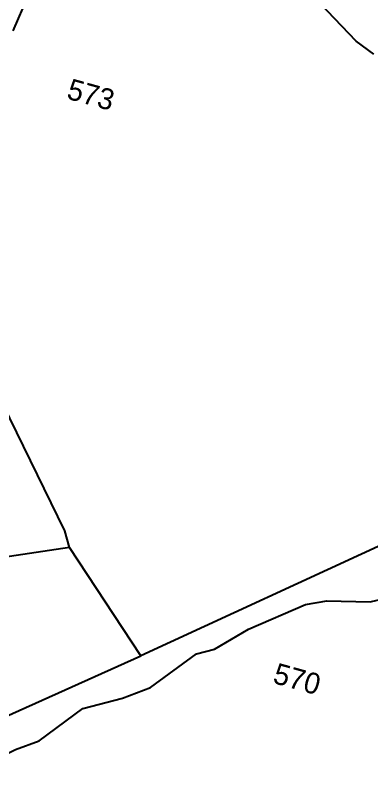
# Model space of a CAD drawing. Header units: metres. Extents: x 291974 to 293244, y 2020596 to 2023640.
# Drawn here: x 292705.2 to 292766.5, y 2023205 to 2023334.7 of the extents above; entities that cross this region are included whole.
import ezdxf
from ezdxf.enums import TextEntityAlignment as Align

# ---------------------------------------------------------------- set-up
doc = ezdxf.new("R2010")
doc.units = ezdxf.units.M
doc.header["$MEASUREMENT"] = 0
for name, color, linetype in [('LINE_WATER', 4, 'Continuous'), ('POLY_HATCH', 12, 'Continuous'), ('POLY_PARCEL', 6, 'Continuous'), ('TEXT_PARCEL', 7, 'Continuous')]:
    doc.layers.add(name, color=color, linetype=linetype)
doc.styles.add('TEXT_MAP', font='')
doc.styles.get('TEXT_MAP').set_extended_font_data('Kruti Dev 050')

msp = doc.modelspace()

# ---------------------------------------------------------------- linework, layer by layer
at = {"layer": 'LINE_WATER'}
for p, q in [((292766.15, 2023233.89), (292772.4, 2023235.47)), ((292755.08, 2023233.47), (292758.75, 2023234.11)), ((292758.75, 2023234.11), (292766.15, 2023233.89)), ((292745.28, 2023229.23), (292755.08, 2023233.47)), ((292739.42, 2023225.78), (292745.28, 2023229.23)), ((292728.47, 2023219.2), (292736.38, 2023224.97)), ((292736.38, 2023224.97), (292739.42, 2023225.78)), ((292723.65, 2023217.38), (292728.47, 2023219.2)), ((292716.86, 2023215.62), (292723.65, 2023217.38)), ((292709.35, 2023210.07), (292716.86, 2023215.62)), ((292705.27, 2023208.55), (292709.35, 2023210.07)), ((292698.16, 2023205.05), (292705.27, 2023208.55))]:
    msp.add_line(p, q, dxfattribs=at)
at = {"layer": 'POLY_HATCH'}
msp.add_line((292704.87, 2023331.98), (292711.5, 2023347.13), dxfattribs=at)
at = {"layer": 'POLY_PARCEL'}
for p, q in [((292763.77, 2023330.19), (292723.07, 2023372.91)), ((292766.78, 2023327.94), (292763.77, 2023330.19)), ((292713.75, 2023246.08), (292694.97, 2023284.55)), ((292783.07, 2023250.56), (292726.8, 2023224.64)), ((292714.57, 2023243.23), (292713.75, 2023246.08)), ((292714.57, 2023243.23), (292625.18, 2023230.13)), ((292726.8, 2023224.64), (292714.57, 2023243.23)), ((292698.47, 2023211.94), (292726.8, 2023224.64))]:
    msp.add_line(p, q, dxfattribs=at)

# ---------------------------------------------------------------- texts
at = {"layer": 'TEXT_PARCEL', "style": 'TEXT_MAP'}
for s, p in [('573', (292717.77, 2023319.29)), ('570', (292753.16, 2023218.94))]:
    msp.add_text(s, height=3.602, rotation=344.4986, dxfattribs=at).set_placement(p, align=Align.CENTER)

doc.saveas('drawing.dxf')
